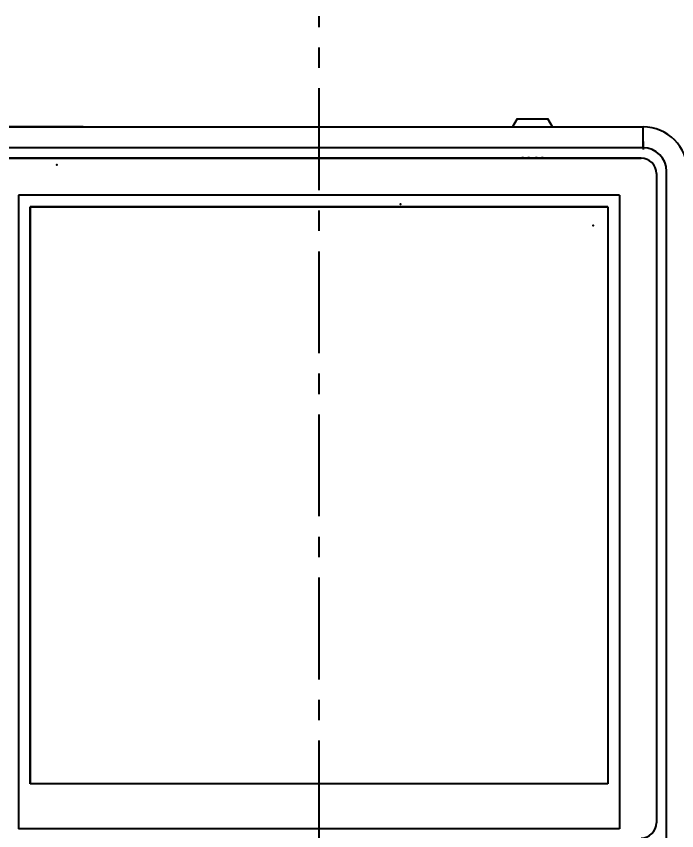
# Model space of a CAD drawing. Header units: millimetres. Extents: x 392 to 586, y 927 to 1144.
# Drawn here: x 460.6 to 542.8, y 1041.7 to 1143.2 of the extents above; entities that cross this region are included whole.
import ezdxf

# ---------------------------------------------------------------- set-up
doc = ezdxf.new("R2010")
doc.units = ezdxf.units.MM
doc.header["$PDSIZE"] = -1
doc.linetypes.add('CENTERX2', pattern=[20.32, 12.7, -2.54, 2.54, -2.54])
doc.dimstyles.new('ISO-25', dxfattribs={"dimtxt": 2.5, "dimasz": 2.5, "dimexe": 1.25, "dimexo": 0.625, "dimtad": 1, "dimtxsty": 'Standard', "dimcen": 2.5, "dimadec": 0, "dimazin": 0, "dimtfac": 1, "dimtmove": 0, "dimatfit": 3, "dimfxl": 1, "dimarcsym": 0})

# ---------------------------------------------------------------- blocks, each defined once
blk = doc.blocks.new('*D2')
at = {"color": 0, "lineweight": -2}
for p, q in [((468.91, 1129.39), (396.89, 1129.39)), ((398.89, 1125.31), (398.89, 1061.22)), ((398.89, 990), (398.89, 1054.09)), ((468.91, 985.92), (396.89, 985.92))]:
    blk.add_line(p, q, dxfattribs=at)
at = {"color": 0}
for points in [[(399.57, 1125.31), (398.21, 1125.31), (398.89, 1129.39)], [(398.21, 990), (399.57, 990), (398.89, 985.92)]]:
    blk.add_solid(points, dxfattribs=at)
at = {"layer": 'Defpoints', "color": 0}
for p in [(468.91, 1129.39), (398.89, 985.92), (468.91, 985.92)]:
    blk.add_point(p, dxfattribs=at)
at = {"color": 0, "insert": (398.89, 1057.66), "char_height": 3.5, "attachment_point": 5}
blk.add_mtext('143,47', dxfattribs=at)

msp = doc.modelspace()

# ---------------------------------------------------------------- linework, layer by layer
at = {"color": 7, "linetype": 'CENTERX2'}
for p, q in [((498.266, 938.627), (498.266, 1143.177)), ((480.411, 1125.494), (493.911, 1125.494))]:
    msp.add_line(p, q, dxfattribs=at)
at = {"color": 7, "linetype": 'Continuous', "lineweight": 25}
for p, q in [((522.93, 1130.394), (522.353, 1129.394)), ((522.93, 1130.394), (526.756, 1130.394)), ((527.333, 1129.394), (526.756, 1130.394)), ((457.913, 1129.394), (538.613, 1129.394)), ((538.613, 1126.794), (538.613, 1129.394)), ((538.613, 1126.794), (457.913, 1126.794)), ((523.644, 1125.634), (523.645, 1125.643)), ((524.341, 1125.643), (524.342, 1125.634)), ((525.344, 1125.634), (525.345, 1125.643)), ((526.041, 1125.643), (526.042, 1125.634)), ((458.158, 1125.491), (538.368, 1125.493)), ((540.268, 1123.593), (540.271, 1042.673)), ((541.55, 999.957), (541.55, 1123.856)), ((462.298, 1119.451), (534.228, 1119.453)), ((462.301, 1047.521), (462.298, 1119.451)), ((534.228, 1119.453), (534.231, 1047.523)), ((534.231, 1047.523), (462.301, 1047.521))]:
    msp.add_line(p, q, dxfattribs=at)
at = {"color": 7, "linetype": 'Continuous'}
for p, q in [((538.613, 1127.594), (538.613, 1126.594)), ((538.368, 1125.493), (458.158, 1125.491)), ((540.268, 1123.593), (540.271, 1042.673)), ((535.678, 1120.903), (460.848, 1120.901)), ((460.848, 1120.901), (460.851, 1041.921)), ((535.678, 1120.903), (535.681, 1041.923)), ((534.228, 1119.453), (462.298, 1119.451)), ((462.298, 1119.451), (462.301, 1047.521)), ((534.228, 1119.453), (534.231, 1047.523)), ((534.231, 1047.523), (462.301, 1047.521)), ((535.681, 1041.923), (460.851, 1041.921))]:
    msp.add_line(p, q, dxfattribs=at)
at = {"color": 7, "linetype": 'Continuous', "lineweight": 25}
for centre, radius, start, end in [((538.613, 1123.856), 5.538, 359.99279, 89.99279), ((538.613, 1123.856), 2.938, 359.99279, 89.98641), ((538.368, 1123.593), 1.9, 0.002, 90.002), ((538.371, 1042.673), 1.9, 270.002, 0.002)]:
    msp.add_arc(centre, radius, start, end, dxfattribs=at)
at = {"color": 7, "linetype": 'Continuous'}
for centre, start, end in [((538.368, 1123.593), 0.002, 90.002), ((538.371, 1042.673), 270.002, 0.002)]:
    msp.add_arc(centre, 1.9, start, end, dxfattribs=at)
for p in [(465.611, 1124.648), (480.411, 1125.494), (493.911, 1125.494), (508.411, 1119.757), (532.411, 1117.107)]:
    msp.add_point(p, dxfattribs=at)

# ---------------------------------------------------------------- dimensions: what is measured, and where the dimension line sits
dim = msp.add_linear_dim(base=(398.8904, 985.9193), p1=(468.9065, 1129.3939), p2=(468.9065, 985.9193), angle=90, dimstyle='ISO-25', override={"dimtxt": 3.5, "dimasz": 4.08, "dimexe": 2, "dimexo": 0, "dimgap": 1.524, "dimtih": 1, "dimtoh": 1, "dimzin": 0, "dimadec": 2, "dimtzin": 0})
dim.commit()
dim.dimension.update_dxf_attribs({"geometry": '*D2', "text_midpoint": (398.8904, 1057.6566)})

doc.saveas('drawing.dxf')
